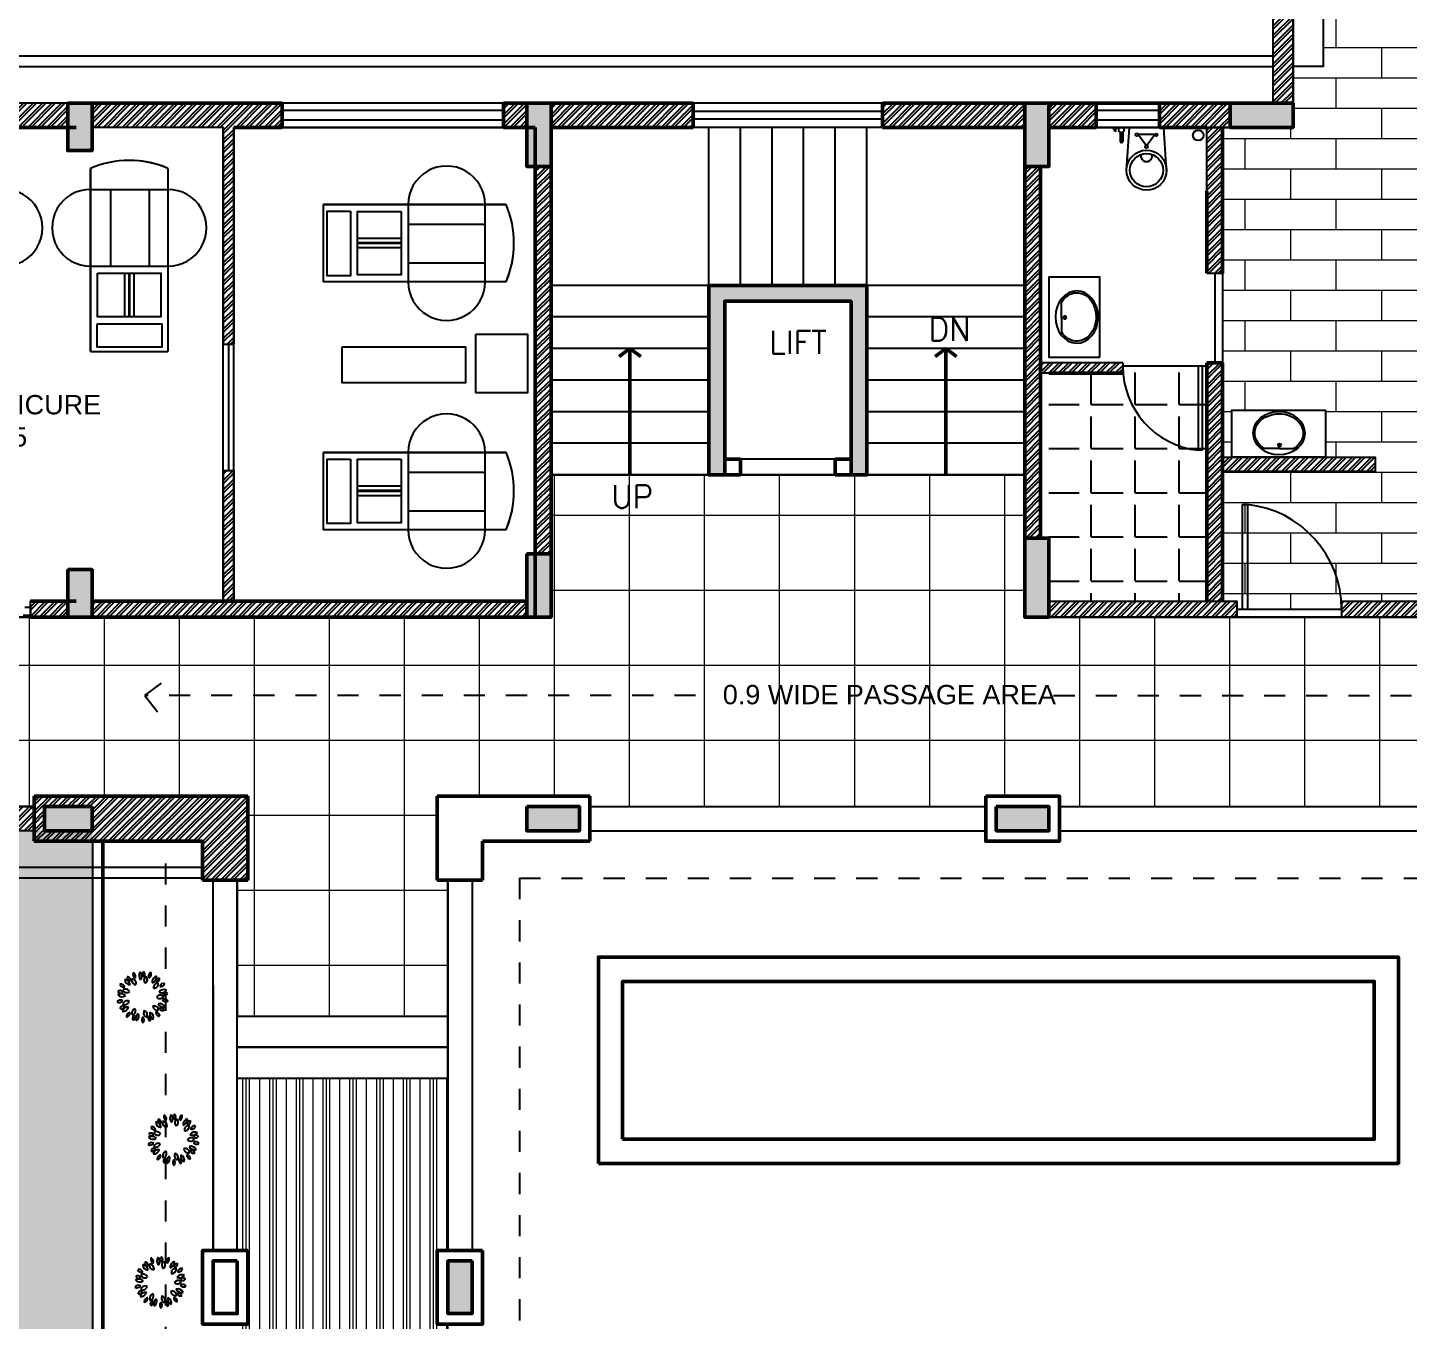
# Model space of a CAD drawing. Header units: millimetres. Extents: x 1521 to 3683, y 1649 to 3322.
# Drawn here: x 1973.09 to 1979.64, y 1664.98 to 1671.12 of the extents above; entities that cross this region are included whole.
import ezdxf
from ezdxf.enums import TextEntityAlignment as Align

# ---------------------------------------------------------------- set-up
doc = ezdxf.new("R2010")
doc.units = ezdxf.units.MM
doc.header["$LTSCALE"] = 0.1
doc.linetypes.add('DASHED', pattern=[0.75, 0.5, -0.25])
doc.linetypes.add('DASHED2', pattern=[0.375, 0.25, -0.125])
for name, color, linetype in [('4', 6, 'Continuous'), ('HA', 74, 'Continuous'), ('toilet furniture', 37, 'Continuous')]:
    doc.layers.add(name, color=color, linetype=linetype)
for name, color, linetype, lineweight in [('COL', 1, 'Continuous', 50), ('plan wall', 7, 'Continuous', 25), ('WALL', 7, 'Continuous', 50), ('WIN', 8, 'Continuous', 25)]:
    doc.layers.add(name, color=color, linetype=linetype, lineweight=lineweight)
doc.styles.add('style3', font='simplex.shx')
doc.styles.add('WORKING', font='ARIALN.TTF')
pattern_1 = [(45, (1355.396708, 935.387266), (-0.0224506403, 0.0224506403), []), (45, (1355.396708, 935.40314), (-0.0224506403, 0.0224506403), [])]

# ---------------------------------------------------------------- blocks, each defined once
blk = doc.blocks.new('A$C5AF141BB')
at = {"layer": 'plan wall'}
for p, q in [((-2.675, -1.104), (-2.675, 0.813)), ((-2.675, 0.813), (-2.675, -1.104)), ((-2.675, 0.813), (-2.675, 0.496)), ((-2.675, 0.813), (-2.675, 0.396)), ((-1.864, 0.813), (-1.864, -1.104)), ((-2.675, 0.592), (-1.864, 0.592)), ((-2.465, 0.592), (-2.465, -0.213)), ((-2.06, 0.592), (-2.06, -0.213)), ((-2.675, 0.396), (-2.675, -0.604)), ((-2.675, -0.213), (-1.864, -0.213)), ((-2.32, -0.285), (-2.32, -0.742)), ((-2.275, -0.285), (-2.275, -0.742)), ((-2.27, -0.285), (-2.27, -0.742)), ((-2.265, -0.285), (-2.265, -0.742)), ((-2.22, -0.285), (-2.22, -0.742)), ((-2.675, -1.104), (-1.864, -1.104))]:
    blk.add_line(p, q, dxfattribs=at)
for points in [[(-2.603, -0.285), (-1.938, -0.285), (-1.938, -0.742), (-2.603, -0.742)], [(-2.605, -0.817), (-1.929, -0.817), (-1.929, -1.061), (-2.605, -1.061)]]:
    blk.add_lwpolyline(points, close=True, dxfattribs=at)
for centre, radius, start, end in [((-2.27, -0.131), 1.027, 66.7488, 113.2523), ((-2.27, -0.131), 1.027, 66.7477, 84.415), ((-2.675, 0.19), 0.403, 89.9668, 270), ((-1.864, 0.19), 0.403, 270, 90.0332)]:
    blk.add_arc(centre, radius, start, end, dxfattribs=at)
blk = doc.blocks.new('AH19E')
for centre, radius, start, end in [((-0.383, 0.235), 0.0753, 2.8639, 98.5782), ((-0.308, 0.327), 0.0887, 191.7015, 269.7406), ((-0.175, 0.372), 0.108, 170.709, 259.1064), ((-0.323, 0.269), 0.127, 358.6571, 71.1583), ((-0.166, 0.41), 0.0681, 163.4613, 255.4329), ((-0.236, 0.37), 0.059, 333.3115, 85.5828), ((-0.064, 0.342), 0.0926, 160.5035, 255.3285), ((-0.162, 0.29), 0.0835, 333.2488, 82.5832), ((-0.024, 0.446), 0.0887, 151.7015, 229.7406), ((-0.141, 0.423), 0.0753, 322.8639, 58.5782), ((0.106, 0.395), 0.108, 130.709, 219.1064), ((-0.073, 0.411), 0.127, 318.6571, 31.1583), ((0.137, 0.418), 0.0681, 123.4613, 215.4329), ((0.172, 0.3), 0.0926, 120.5035, 215.3285), ((0.058, 0.432), 0.059, 293.3115, 45.5828), ((0.064, 0.323), 0.0835, 293.2488, 42.5832), ((0.27, 0.354), 0.0887, 111.7015, 189.7406), ((0.165, 0.412), 0.0753, 282.8639, 18.5782), ((0.337, 0.231), 0.108, 90.709, 179.1064), ((0.21, 0.359), 0.127, 278.6571, 351.1583), ((0.375, 0.229), 0.0681, 83.4613, 175.4329), ((0.324, 0.291), 0.059, 253.3115, 5.5828), ((-0.447, -0.065), 0.0753, 42.8639, 138.5782), ((-0.423, 0), 0.127, 38.6571, 111.1583), ((-0.377, 0.174), 0.108, 210.709, 299.1064), ((-0.422, 0.133), 0.059, 13.3115, 125.5828), ((-0.393, 0.208), 0.0681, 203.4613, 295.4329), ((-0.313, 0.119), 0.0835, 13.2488, 122.5832), ((-0.271, 0.222), 0.0926, 200.5035, 295.3285), ((0.326, 0.116), 0.0926, 80.5035, 175.3285), ((0.258, 0.204), 0.0835, 253.2488, 2.5832), ((0.408, -0.042), 0.108, 50.709, 139.1064), ((0.393, 0.137), 0.127, 238.6571, 311.1583), ((0.435, 0.095), 0.0887, 71.7015, 149.7406), ((0.393, 0.207), 0.0753, 242.8639, 338.5782), ((-0.449, 0.054), 0.0887, 231.7015, 309.7406), ((-0.411, -0.168), 0.059, 53.3115, 165.5828), ((-0.438, -0.092), 0.0681, 243.4613, 335.4329), ((-0.327, -0.271), 0.127, 78.6571, 151.1583), ((-0.403, -0.108), 0.108, 250.709, 339.1064), ((-0.319, -0.109), 0.0835, 53.2488, 162.5832), ((-0.353, -0.003), 0.0926, 240.5035, 335.3285), ((-0.382, -0.246), 0.0887, 271.7015, 349.7406), ((-0.304, -0.336), 0.0753, 82.8639, 178.5782), ((-0.178, -0.287), 0.0835, 93.2488, 202.5832), ((-0.272, -0.228), 0.0926, 280.5035, 15.3285), ((0.246, -0.225), 0.0835, 173.2488, 282.5832), ((0.172, -0.307), 0.0926, 0.5035, 95.3285), ((0.326, -0.124), 0.0926, 40.5035, 135.3285), ((0.33, -0.013), 0.0835, 213.2488, 322.5832), ((0.287, -0.298), 0.108, 10.709, 99.1064), ((0.39, -0.15), 0.127, 198.6571, 271.1583), ((0.396, -0.21), 0.0887, 31.7015, 109.7406), ((0.435, -0.097), 0.0753, 202.8639, 298.5782), ((0.436, -0.069), 0.0681, 43.4613, 135.4329), ((0.437, 0.012), 0.059, 213.3115, 325.5828), ((-0.21, -0.392), 0.059, 93.3115, 205.5828), ((-0.279, -0.351), 0.0681, 283.4613, 15.4329), ((-0.08, -0.417), 0.127, 118.6571, 191.1583), ((-0.243, -0.34), 0.108, 290.709, 19.1064), ((-0.019, -0.452), 0.0753, 122.8639, 218.5782), ((-0.137, -0.432), 0.0887, 311.7015, 29.7406), ((0.045, -0.333), 0.0835, 133.2488, 242.5832), ((-0.064, -0.348), 0.0926, 320.5035, 55.3285), ((0.088, -0.434), 0.059, 133.3115, 245.5828), ((0.009, -0.447), 0.0681, 323.4613, 55.4329), ((0.204, -0.369), 0.127, 158.6571, 231.1583), ((0.03, -0.415), 0.108, 330.709, 59.1064), ((0.272, -0.357), 0.0753, 162.8639, 258.5782), ((0.17, -0.418), 0.0887, 351.7015, 69.7406), ((0.343, -0.275), 0.059, 173.3115, 285.5828), ((0.291, -0.336), 0.0681, 3.4613, 95.4329)]:
    blk.add_arc(centre, radius, start, end)
blk = doc.blocks.new('FT3')
at = {"xscale": 84, "yscale": 84, "zscale": 9, "rotation": 210}
blk.add_blockref('AH19E', (-2.3, -2.6), dxfattribs=at)
blk = doc.blocks.new('TR6')
blk.add_blockref('FT3', (2.4, 1))
blk = doc.blocks.new('d')
for p, q in [((0.05, 1), (0.05, 0)), ((0.05, 1), (0.1, 1)), ((0.1, 1), (0.1, 0)), ((0, 0), (0.1, 0))]:
    blk.add_line(p, q)
at = {"linetype": 'DASHED2', "ltscale": 500}
blk.add_arc((-0.005, 0), 1.005, 359.9965, 83.9779, dxfattribs=at)
blk = doc.blocks.new('A$C6D011404')
at = {"layer": 'toilet furniture'}
for q in [(118, 64), (434, 64)]:
    blk.add_line((281, 64), q, dxfattribs=at)
for radius in [16.7, 11.9]:
    blk.add_circle((281, 99), radius, dxfattribs=at)
at = {"layer": 'toilet furniture', "extrusion": (0, 0, -1)}
blk.add_ellipse((276, 225), major_axis=(276, -2), ratio=0.815709, start_param=3.141593, end_param=9.424778, dxfattribs=at)
at = {"layer": 'toilet furniture'}
blk.add_open_spline([(118, 64), (58, 102), (22, 162), (20, 223), (20, 225), (20, 227), (20, 268), (36, 309), (113, 396), (192, 429), (355, 430), (435, 397), (529, 293), (543, 225), (505, 126), (475, 90), (434, 64)], degree=3, knots=[5.365258, 5.365258, 5.365258, 5.365258, 6.257078, 6.257078, 6.283185, 6.283185, 6.283185, 6.901165, 6.901165, 7.841015, 7.841015, 8.780865, 8.780865, 9.720714, 9.720714, 10.328696, 10.328696, 10.328696, 10.328696], dxfattribs=at)

msp = doc.modelspace()

# ---------------------------------------------------------------- hatches: boundary and pattern name
h = msp.add_hatch()
h.set_pattern_fill('STEEL', color=256, scale=0.01, style=0)
h.set_pattern_definition(pattern_1)
h.paths.add_polyline_path([(1981.7021, 1670.6448), (1981.5871, 1670.6448), (1981.5871, 1668.6198), (1981.7021, 1668.6198)])
h.paths.add_polyline_path([(1982.2238, 1670.7598), (1981.8871, 1670.7598), (1981.8871, 1670.6448), (1982.2238, 1670.6448)])
h.paths.add_polyline_path([(1983.7296, 1670.7598), (1983.5259, 1670.7598), (1983.5259, 1670.6448), (1983.7296, 1670.6448)])
h.paths.add_polyline_path([(1981.7021, 1671.7598), (1981.5871, 1671.7598), (1981.5871, 1670.7598), (1981.7021, 1670.7598)])
h.paths.add_polyline_path([(1979.0971, 1671.7598), (1979.0024, 1671.7598), (1979.0024, 1670.7598), (1979.0971, 1670.7598)])
h = msp.add_hatch()
h.set_pattern_fill('STEEL', color=256, scale=0.01, style=0)
h.set_pattern_definition(pattern_1)
h.paths.add_polyline_path([(1970.9671, 1670.7598), (1970.7596, 1670.7598), (1970.7596, 1670.6448), (1970.9671, 1670.6448)])
h.paths.add_polyline_path([(1971.0421, 1670.5348), (1970.9671, 1670.5348), (1970.9671, 1670.1444), (1971.01, 1670.1444), (1971.01, 1670.1444), (1971.01, 1670.1444), (1971.0421, 1670.1444)])
h.paths.add_polyline_path([(1971.5796, 1670.7598), (1971.0821, 1670.7598), (1971.0821, 1670.6448), (1971.5796, 1670.6448)])
h.paths.add_polyline_path([(1973.2771, 1670.7598), (1972.7796, 1670.7598), (1972.7796, 1670.6448), (1973.2771, 1670.6448)])
h = msp.add_hatch()
h.set_pattern_fill('STEEL', color=256, scale=0.01, style=0)
h.set_pattern_definition(pattern_1)
h.paths.add_polyline_path([(1974.2954, 1670.7598), (1973.3921, 1670.7598), (1973.3921, 1670.6448), (1974.0152, 1670.6448), (1974.0152, 1669.6158), (1974.0652, 1669.6158), (1974.0652, 1670.6448), (1974.2954, 1670.6448)])
h = msp.add_hatch()
h.set_pattern_fill('STEEL', color=256, scale=0.01, style=0)
h.set_pattern_definition(pattern_1)
h.paths.add_polyline_path([(1975.4571, 1670.7598), (1975.3471, 1670.7598), (1975.3471, 1670.6448), (1975.4571, 1670.6448)])
h = msp.add_hatch()
h.set_pattern_fill('STEEL', color=256, scale=0.01, style=0)
h.set_pattern_definition(pattern_1)
h.paths.add_polyline_path([(1976.2471, 1670.7598), (1976.1596, 1670.7598), (1975.5721, 1670.7598), (1975.5721, 1670.6448), (1976.2471, 1670.6448)])
h.paths.add_polyline_path([(1977.8221, 1670.7598), (1977.1471, 1670.7598), (1977.1471, 1670.6448), (1977.8221, 1670.6448)])
h.paths.add_polyline_path([(1978.1621, 1670.7598), (1977.9371, 1670.7598), (1977.9371, 1670.6448), (1978.0738, 1670.6448), (1978.0738, 1670.6449), (1978.1621, 1670.6449)])
h.paths.add_polyline_path([(1978.7971, 1670.7598), (1978.4621, 1670.7598), (1978.4621, 1670.6449), (1978.7971, 1670.6449)])
h.paths.add_polyline_path([(1978.7621, 1670.6448), (1978.6871, 1670.6448), (1978.6871, 1669.9525), (1978.7621, 1669.9525)])
h.paths.add_polyline_path([(1977.8971, 1670.4598), (1977.8221, 1670.4598), (1977.8221, 1669.7448), (1977.8221, 1668.6948), (1977.8971, 1668.6948)])
h.paths.add_polyline_path([(1978.2875, 1669.5111), (1978.2875, 1669.5111), (1978.2875, 1669.5112), (1978.2875, 1669.5275), (1977.8971, 1669.5275), (1977.8971, 1669.4777), (1977.9371, 1669.4777), (1978.2875, 1669.4777), (1978.2875, 1669.5111)])
h.paths.add_polyline_path([(1978.7621, 1669.5277), (1978.6871, 1669.5277), (1978.6871, 1668.3948), (1978.7621, 1668.3948)])
h.paths.add_polyline_path([(1978.8299, 1668.3948), (1977.9371, 1668.3948), (1977.9371, 1668.3198), (1978.8299, 1668.3198)])
h.paths.add_polyline_path([(1979.4865, 1669.0793), (1978.7621, 1669.0793), (1978.7621, 1669.0111), (1979.4865, 1669.0111)])
h.paths.add_polyline_path([(1981.0516, 1668.3948), (1981.0516, 1668.3198), (1981.5871, 1668.3198), (1981.5871, 1668.3948)])
h.paths.add_polyline_path([(1979.7556, 1668.3198), (1979.7556, 1668.3948), (1979.3272, 1668.3948), (1979.3272, 1668.3198)])
h = msp.add_hatch()
h.set_pattern_fill('STEEL', color=256, scale=0.01, style=0)
h.set_pattern_definition(pattern_1)
h.paths.add_polyline_path([(1975.4571, 1668.3948), (1973.3921, 1668.3948), (1973.3921, 1668.3198), (1975.4571, 1668.3198)])
h.paths.add_polyline_path([(1974.0652, 1669.0158), (1974.0152, 1669.0158), (1974.0152, 1668.3948), (1974.0652, 1668.3948)])
h.paths.add_polyline_path([(1975.5721, 1670.4598), (1975.4971, 1670.4598), (1975.4971, 1668.6198), (1975.5721, 1668.6198), (1975.5721, 1668.9948)])
h = msp.add_hatch()
h.set_pattern_fill('ANGLE', color=253, scale=0.03, angle=-90, style=0)
h.set_pattern_definition([(90, (1385.52951, 833.85324), (0.20955, 0), [0.1524, -0.05715]), (1e-14, (1385.52951, 833.85324), (0, -0.20955), [0.1524, -0.05715])])
h.paths.add_polyline_path([(1977.9371, 1668.3948), (1977.9371, 1669.4777), (1978.2875, 1669.4777), (1978.2875, 1669.5112), (1978.6871, 1669.5112), (1978.6871, 1668.3948)])
at = {"lineweight": 0}
h = msp.add_hatch(dxfattribs=at)
h.set_pattern_fill('NET', color=9, scale=0.11224, style=0)
h.set_pattern_definition([(0, (316.00692, 94.0365), (0, 0.35636287), []), (90, (316.00692, 94.0365), (-0.35636287, 0), [])])
h.paths.add_polyline_path([(1971.0421, 1668.3198), (1971.0421, 1668.2766), (1971.0331, 1668.2766), (1971.0331, 1668.2358), (1971.0086, 1668.2358), (1971.0086, 1667.5557), (1971.0195, 1667.5557), (1971.0195, 1667.5421), (1971.0331, 1667.5421), (1971.0331, 1667.5149), (1971.0421, 1667.5149), (1971.0421, 1667.4698), (1971.2421, 1667.4698), (1971.2421, 1667.4198), (1973.1171, 1667.4198), (1973.1171, 1667.4698), (1974.1321, 1667.4698), (1974.1321, 1667.0698), (1974.0821, 1667.0698), (1974.0821, 1666.4251), (1975.0821, 1666.4251), (1975.0821, 1667.0698), (1975.0321, 1667.0698), (1975.0321, 1667.4698), (1975.7571, 1667.4698), (1975.7571, 1667.4198), (1977.6371, 1667.4198), (1977.6371, 1667.4698), (1977.9871, 1667.4698), (1977.9871, 1667.4198), (1979.9621, 1667.4198), (1979.9621, 1667.4698), (1980.3621, 1667.4698), (1980.3621, 1667.1198), (1980.3121, 1667.1198), (1980.3121, 1665.3123), (1980.3621, 1665.3123), (1980.3621, 1664.9623), (1980.3121, 1664.9623), (1980.3121, 1662.9548), (1980.3621, 1662.9548), (1980.3621, 1662.1398), (1979.9621, 1662.1398), (1979.9621, 1662.1898), (1979.0635, 1662.1898), (1979.0635, 1661.1898), (1979.9621, 1661.1898), (1979.9621, 1661.2398), (1980.3621, 1661.2398), (1980.3621, 1660.1523), (1980.3121, 1660.1523), (1980.3121, 1658.8498), (1980.3621, 1658.8498), (1980.3621, 1658.5248), (1980.3121, 1658.5248), (1980.3121, 1657.9948), (1980.8746, 1657.9948), (1980.8746, 1658.0323), (1981.0246, 1658.0323), (1981.0246, 1657.9948), (1981.5871, 1657.9948), (1981.5871, 1658.0363), (1981.6447, 1658.0363), (1981.6447, 1658.5335), (1981.5871, 1658.5335), (1981.5871, 1668.3198), (1977.8221, 1668.3198), (1977.8221, 1668.9948), (1975.5721, 1668.9948), (1975.5721, 1668.3198)])
h = msp.add_hatch()
h.set_pattern_fill('STEEL', color=256, scale=0.01, style=0)
h.set_pattern_definition(pattern_1)
h.paths.add_polyline_path([(1969.4671, 1667.9448), (1969.3521, 1667.9448), (1969.3521, 1667.5298), (1969.4671, 1667.5298)])
h.paths.add_polyline_path([(1970.9671, 1667.4198), (1970.6762, 1667.4198, -0.000135), (1970.6759, 1667.418, -0.000621), (1970.6757, 1667.4182, -0.014439), (1970.6714, 1667.4198), (1969.4671, 1667.4198), (1969.4671, 1667.3048), (1970.9671, 1667.3048)])
h.paths.add_polyline_path([(1973.1171, 1667.4198), (1971.2421, 1667.4198), (1971.2421, 1667.3048), (1973.1171, 1667.3048)])
h.paths.add_polyline_path([(1971.0421, 1667.5149), (1971.0046, 1667.5149), (1970.9923, 1667.5149), (1970.9671, 1667.5149), (1970.9671, 1667.4198), (1971.0421, 1667.4198)])
h.paths.add_polyline_path([(1971.0046, 1668.3198), (1970.9671, 1668.3198), (1970.9671, 1668.2766), (1971.0046, 1668.2766)])
h.paths.add_polyline_path([(1971.0421, 1668.3198), (1971.0046, 1668.3198), (1971.0046, 1668.2766), (1971.0421, 1668.2766)])
h.paths.add_polyline_path([(1973.2771, 1668.3948), (1973.0997, 1668.3948), (1973.0997, 1668.3198), (1973.2771, 1668.3198)])
h = msp.add_hatch()
h.set_pattern_fill('STEEL', color=256, scale=0.01, style=0)
h.set_pattern_definition(pattern_1)
h.paths.add_polyline_path([(1974.1321, 1667.4698), (1973.1171, 1667.4698), (1973.1171, 1667.4198), (1973.1171, 1667.3048), (1973.1671, 1667.3048), (1973.1671, 1667.4198), (1973.3921, 1667.4198), (1973.3921, 1667.3048), (1973.3921, 1667.2548), (1973.9171, 1667.2548), (1973.9171, 1667.0698), (1974.1321, 1667.0698)])
h.paths.add_polyline_path([(1973.3921, 1667.3048), (1973.1171, 1667.3048), (1973.1171, 1667.2548), (1973.3921, 1667.2548)], flags=17)
h = msp.add_hatch()
h.set_pattern_fill('GRASS', color=3, scale=0.00625, style=0)
h.set_pattern_definition([(90, (979.81563, 930.92431), (-0.112253125, 0.112253125), [0.029765625, -0.194740625]), (45, (979.81563, 930.92431), (-0.112253202, 0.112253202), [0.029765625, -0.128984375]), (135, (979.81563, 930.92431), (-0.112253202, -0.112253202), [0.029765625, -0.128984375])])
h.paths.add_polyline_path([(1977.1203, 1660.4818), (1977.1203, 1658.0748), (1980.1471, 1658.0748), (1980.1471, 1658.8498), (1980.1971, 1658.8498), (1980.1971, 1660.1523), (1980.1471, 1660.1523), (1980.1471, 1660.4818)])
h.paths.add_polyline_path([(1975.762, 1658.0748), (1975.762, 1660.4818), (1973.3962, 1660.4818), (1973.3921, 1667.3048), (1970.9671, 1667.3048), (1970.9671, 1658.0748)])
h = msp.add_hatch(dxfattribs=at)
h.set_pattern_fill('PLASTI', color=33, scale=0.02, angle=90, style=0)
h.set_pattern_definition([(90, (1355.39671, 935.38727), (-0.127, 0), []), (90, (1355.38083, 935.38727), (-0.127, 0), []), (90, (1355.36496, 935.38727), (-0.127, 0), []), (90, (1355.31733, 935.38727), (-0.127, 0), [])])
h.paths.add_polyline_path([(1975.0821, 1666.128), (1974.0821, 1666.128), (1974.0821, 1665.3123), (1974.1321, 1665.3123), (1974.1321, 1664.9623), (1974.0821, 1664.9623), (1974.0821, 1662.4898), (1974.1321, 1662.4898), (1974.1321, 1662.1398), (1974.0821, 1662.1398), (1974.0821, 1661.3748), (1974.1321, 1661.3748), (1974.1321, 1661.2398), (1978.7062, 1661.2398), (1978.7062, 1662.1898), (1977.7471, 1662.1898), (1977.7471, 1662.1398), (1977.3971, 1662.1398), (1977.3971, 1662.1898), (1975.3821, 1662.1898), (1975.3821, 1662.1398), (1975.0321, 1662.1398), (1975.0321, 1662.4898), (1975.0821, 1662.4898), (1975.0821, 1664.9623), (1975.0321, 1664.9623), (1975.0321, 1665.3123), (1975.0821, 1665.3123)])
at = {"layer": 'COL'}
h = msp.add_hatch(color=256, dxfattribs=at)
h.paths.add_polyline_path([(1980.3121, 1662.9048), (1980.3121, 1662.6548), (1980.1971, 1662.6548), (1980.1971, 1662.9048)])
h.paths.add_polyline_path([(1975.1971, 1665.2623), (1975.1971, 1665.0123), (1975.0821, 1665.0123), (1975.0821, 1665.2623)])
h.paths.add_polyline_path([(1975.0821, 1662.3048), (1975.3321, 1662.3048), (1975.3321, 1662.1898), (1975.0821, 1662.1898)])
h.paths.add_polyline_path([(1977.4471, 1662.3048), (1977.6971, 1662.3048), (1977.6971, 1662.1898), (1977.4471, 1662.1898)])
h.paths.add_polyline_path([(1980.3121, 1667.4198), (1980.3121, 1667.1698), (1980.1971, 1667.1698), (1980.1971, 1667.4198)])
h.paths.add_polyline_path([(1975.4571, 1667.4198), (1975.7071, 1667.4198), (1975.7071, 1667.3048), (1975.4571, 1667.3048)])
h.paths.add_polyline_path([(1977.6871, 1667.4198), (1977.9371, 1667.4198), (1977.9371, 1667.3048), (1977.6871, 1667.3048)])
h.paths.add_polyline_path([(1980.3121, 1665.2623), (1980.3121, 1665.0123), (1980.1971, 1665.0123), (1980.1971, 1665.2623)])
h.paths.add_polyline_path([(1981.5871, 1662.7698), (1981.8871, 1662.7698), (1981.8871, 1662.6548), (1981.5871, 1662.6548)])
h.paths.add_polyline_path([(1981.7021, 1668.6198), (1981.7021, 1668.3198), (1981.5871, 1668.3198), (1981.5871, 1668.6198)])
h.paths.add_polyline_path([(1983.7271, 1670.7598), (1984.0271, 1670.7598), (1984.0271, 1670.6448), (1983.7271, 1670.6448)])
h.paths.add_polyline_path([(1981.5871, 1670.7598), (1981.8871, 1670.7598), (1981.8871, 1670.6448), (1981.5871, 1670.6448)])
h.paths.add_polyline_path([(1983.6521, 1662.7698), (1984.0271, 1662.7698), (1984.0271, 1662.6548), (1983.6521, 1662.6548)])
h.paths.add_polyline_path([(1984.0271, 1660.3848), (1984.0271, 1660.2698), (1983.6521, 1660.2698), (1983.6521, 1660.3848)])
h.paths.add_polyline_path([(1984.0271, 1665.1948), (1984.0271, 1665.0798), (1983.6521, 1665.0798), (1983.6521, 1665.1948)])
h.paths.add_polyline_path([(1977.8221, 1668.6948), (1977.9371, 1668.6948), (1977.9371, 1668.3198), (1977.8221, 1668.3198)])
edge = h.paths.add_edge_path()
edge.add_line((1984.0271, 1667.3048), (1983.6521, 1667.3048))
edge.add_line((1983.6521, 1667.3048), (1983.6521, 1667.4198))
edge.add_line((1983.6521, 1667.4198), (1984.0271, 1667.4198))
h.paths.add_polyline_path([(1981.8871, 1667.4198), (1981.8871, 1667.3048), (1981.5871, 1667.3048), (1981.5871, 1667.4198)])
h.paths.add_polyline_path([(1979.0971, 1670.7598), (1979.0971, 1670.6448), (1978.7971, 1670.6448), (1978.7971, 1670.7598)])
h.paths.add_polyline_path([(1977.8221, 1670.7598), (1977.9371, 1670.7598), (1977.9371, 1670.4598), (1977.8221, 1670.4598)])
h.paths.add_polyline_path([(1975.4571, 1670.7598), (1975.5721, 1670.7598), (1975.5721, 1670.4598), (1975.4571, 1670.4598)])
h.paths.add_polyline_path([(1980.3121, 1656.1548), (1980.1971, 1656.1548), (1980.1971, 1656.3798), (1980.3121, 1656.3798)])
h.paths.add_polyline_path([(1983.7521, 1658.6948), (1984.0271, 1658.6948), (1984.0271, 1658.5798), (1983.7521, 1658.5798)])
h.paths.add_polyline_path([(1970.9671, 1668.5448), (1971.0821, 1668.5448), (1971.0821, 1668.3198), (1970.9671, 1668.3198)])
h.paths.add_polyline_path([(1983.8021, 1656.1548), (1983.8021, 1656.2698), (1984.0271, 1656.2698), (1984.0271, 1656.1548)])
h.paths.add_polyline_path([(1973.2771, 1668.5448), (1973.3921, 1668.5448), (1973.3921, 1668.3198), (1973.2771, 1668.3198)])
h.paths.add_polyline_path([(1973.2771, 1670.7598), (1973.3921, 1670.7598), (1973.3921, 1670.5348), (1973.2771, 1670.5348)])
h.paths.add_polyline_path([(1970.9671, 1670.7598), (1971.0821, 1670.7598), (1971.0821, 1670.5348), (1970.9671, 1670.5348)])
h.paths.add_polyline_path([(1981.7021, 1656.1548), (1981.5871, 1656.1548), (1981.5871, 1656.3798), (1981.7021, 1656.3798)])
h.paths.add_polyline_path([(1981.8121, 1658.6948), (1981.8121, 1658.5798), (1981.5871, 1658.5798), (1981.5871, 1658.6948)])
h.paths.add_polyline_path([(1971.1921, 1667.4198), (1971.1921, 1667.3048), (1970.9671, 1667.3048), (1970.9671, 1667.4198)])
h.paths.add_polyline_path([(1969.3521, 1667.5298), (1969.4671, 1667.5298), (1969.4671, 1667.3048), (1969.3521, 1667.3048)])
h.paths.add_polyline_path([(1969.3521, 1670.7598), (1969.4671, 1670.7598), (1969.4671, 1670.5348), (1969.3521, 1670.5348)])
h.paths.add_polyline_path([(1973.3921, 1667.4198), (1973.3921, 1667.3048), (1973.1671, 1667.3048), (1973.1671, 1667.4198)])
h.paths.add_polyline_path([(1976.9971, 1668.9948), (1976.9971, 1669.8198), (1976.3971, 1669.8198), (1976.3971, 1668.9948), (1976.3221, 1668.9948), (1976.3221, 1669.8948), (1977.0721, 1669.8948), (1977.0721, 1668.9948)])
h.paths.add_polyline_path([(1981.5871, 1665.1948), (1981.8871, 1665.1948), (1981.8871, 1665.0798), (1981.5871, 1665.0798)])
h.paths.add_polyline_path([(1981.8871, 1660.3848), (1981.8871, 1660.2698), (1981.5871, 1660.2698), (1981.5871, 1660.3848)])
h.paths.add_polyline_path([(1980.3121, 1658.5748), (1980.1971, 1658.5748), (1980.1971, 1658.7998), (1980.3121, 1658.7998)])
h.paths.add_polyline_path([(1980.3121, 1660.4523), (1980.3121, 1660.2023), (1980.1971, 1660.2023), (1980.1971, 1660.4523)])
h.paths.add_polyline_path([(1975.4571, 1668.6198), (1975.5721, 1668.6198), (1975.5721, 1668.3198), (1975.4571, 1668.3198)])
at = {"layer": 'WIN', "lineweight": 0}
h = msp.add_hatch(dxfattribs=at)
h.set_pattern_fill('AR-BRSTD', color=9, scale=0.002127, style=0)
h.set_pattern_definition([(0, (316.00692, 14.58098), (0, 0.144063629), []), (90, (316.00692, 14.58098), (-0.216068436, 0.14406363), [0.14406363, -0.14406363])])
h.paths.add_polyline_path([(1979.6917, 1669.4095), (1979.6917, 1670.5664), (1980.9291, 1670.5664), (1980.9291, 1669.4095)])
h.paths.add_polyline_path([(1981.1139, 1670.1999), (1981.1139, 1670.3994), (1981.3132, 1670.3994), (1981.3132, 1670.1999)])
edge = h.paths.add_edge_path()
edge.add_arc((1980.9593, 1671.3894), 0.1364, 0, 360)
h.paths.add_polyline_path([(1978.8052, 1669.0793), (1978.8052, 1669.3021), (1979.2514, 1669.3021), (1979.2514, 1669.0793), (1979.4865, 1669.0793), (1979.4865, 1669.0111), (1978.7621, 1669.0111), (1978.7621, 1668.3948), (1978.8299, 1668.3948), (1978.8299, 1668.3573), (1979.3272, 1668.3573), (1979.3272, 1668.3948), (1979.923, 1668.3948), (1979.923, 1668.6198), (1981.0516, 1668.6198), (1981.0516, 1668.3948), (1981.5871, 1668.3948), (1981.5871, 1671.6668), (1980.2159, 1671.6668), (1980.2159, 1671.3072), (1979.2399, 1671.3072), (1979.2399, 1670.9339), (1979.0971, 1670.9339), (1979.0971, 1670.6448), (1978.7621, 1670.6448), (1978.7621, 1669.0793)])
h.paths.add_polyline_path([(1981.1273, 1671.0289), (1981.1273, 1671.1314), (1981.2804, 1671.3077), (1981.4154, 1671.1454), (1981.3725, 1671.0164), (1981.2457, 1670.9587)])

# ---------------------------------------------------------------- linework, layer by layer
for p, q in [((1979.0024, 1670.7598), (1979.0024, 1671.7598)), ((1979.0971, 1670.7598), (1979.0971, 1671.7598)), ((1973.2771, 1670.7598), (1972.7796, 1670.7598)), ((1974.0152, 1670.6448), (1973.3921, 1670.6448)), ((1974.0152, 1670.6448), (1974.0152, 1669.6158)), ((1974.0652, 1670.6448), (1974.0652, 1669.6158)), ((1978.7971, 1670.6448), (1977.9371, 1670.6448)), ((1978.0738, 1670.6449), (1978.7971, 1670.6449)), ((1978.0871, 1670.6448), (1978.6871, 1670.6448)), ((1978.6871, 1669.9525), (1978.6871, 1670.6448)), ((1978.6871, 1669.9525), (1978.7621, 1669.9525)), ((1978.7246, 1669.9525), (1978.7246, 1669.5277)), ((1974.0152, 1669.6158), (1974.0652, 1669.6158)), ((1974.0402, 1669.6158), (1974.0402, 1669.0158)), ((1978.2875, 1669.5275), (1977.8971, 1669.5275)), ((1977.9371, 1669.4777), (1977.8971, 1669.4777)), ((1978.2875, 1669.5275), (1978.2875, 1669.4777)), ((1978.6471, 1669.5112), (1978.2875, 1669.5112)), ((1974.0152, 1669.0158), (1974.0152, 1668.3948)), ((1974.0152, 1669.0158), (1974.0652, 1669.0158)), ((1974.0652, 1669.0158), (1974.0652, 1668.3948)), ((1973.0997, 1668.3198), (1973.0997, 1668.3948)), ((1978.8299, 1668.3948), (1978.8299, 1668.3198)), ((1978.8796, 1668.3573), (1979.3272, 1668.3573)), ((1979.3272, 1668.3948), (1979.3272, 1668.3198)), ((1977.9371, 1668.3198), (1981.0093, 1668.3198)), ((1973.3962, 1660.4818), (1973.3962, 1667.2548))]:
    msp.add_line(p, q)
at = {"lineweight": 25}
msp.add_line((1978.3489, 1670.6129), (1978.3489, 1670.6084), dxfattribs=at)
at = {"linetype": 'DASHED2'}
for p, q in [((1973.6434, 1667.9472), (1973.7219, 1668.0058)), ((1976.2582, 1667.9472), (1973.6434, 1667.9472)), ((1973.6434, 1667.9472), (1973.7023, 1667.869)), ((1977.9594, 1667.9472), (1980.5742, 1667.9472))]:
    msp.add_line(p, q, dxfattribs=at)
for points in [[(1978.7621, 1670.6448), (1978.7621, 1669.0793), (1979.4865, 1669.0793), (1979.4865, 1669.0111), (1978.7621, 1669.0111), (1978.7621, 1668.3948), (1978.8299, 1668.3948), (1978.8299, 1668.3573), (1979.3272, 1668.3573), (1979.3272, 1668.3948), (1979.923, 1668.3948), (1979.923, 1668.6198), (1981.0516, 1668.6198), (1981.0516, 1668.3948), (1981.5871, 1668.3948), (1981.5871, 1671.6668), (1979.0971, 1671.6668), (1979.0971, 1670.6448), (1978.7621, 1670.6448)], [(1973.0725, 1668.3675), (1973.0997, 1668.3675), (1973.0997, 1668.3948), (1973.2771, 1668.3948), (1973.2771, 1668.5448), (1973.3921, 1668.5448), (1973.3921, 1668.3948), (1974.0152, 1668.3948), (1974.0152, 1669.0158), (1974.0152, 1670.6448), (1973.3921, 1670.6448), (1973.3921, 1670.5348), (1973.2771, 1670.5348), (1973.2771, 1670.6448), (1971.0821, 1670.6448)], [(1974.0652, 1670.6448), (1975.4571, 1670.6448), (1975.4571, 1670.4598), (1975.4971, 1670.4598), (1975.4971, 1668.6198), (1975.4571, 1668.6198), (1975.4571, 1668.3948), (1974.0652, 1668.3948), (1974.0652, 1670.6448)], [(1981.5871, 1658.5335), (1981.5871, 1668.3198), (1977.8221, 1668.3198), (1977.8221, 1668.9948), (1975.5721, 1668.9948), (1975.5721, 1668.3198), (1971.0421, 1668.3198), (1971.0421, 1668.2766), (1971.0331, 1668.2766)], [(1971.0421, 1668.3198), (1975.5721, 1668.3198), (1975.5721, 1668.9948), (1977.8221, 1668.9948), (1977.8221, 1668.3198), (1978.8299, 1668.3198)], [(1975.5721, 1668.3198), (1975.5721, 1668.9948)], [(1973.0725, 1668.3675), (1973.0997, 1668.3675), (1973.0997, 1668.3267), (1973.0644, 1668.3267)], [(1971.2421, 1667.4198), (1973.1171, 1667.4198), (1973.1171, 1667.4698), (1974.1321, 1667.4698), (1974.1321, 1667.0698), (1974.0821, 1667.0698), (1974.0821, 1666.4251), (1975.0821, 1666.4251), (1975.0821, 1667.0698), (1975.0321, 1667.0698), (1975.0321, 1667.4698), (1975.7571, 1667.4698), (1975.7571, 1667.4198), (1977.6371, 1667.4198), (1977.6371, 1667.4698), (1977.9871, 1667.4698), (1977.9871, 1667.4198), (1979.9621, 1667.4198)], [(1979.9621, 1662.1898), (1977.7471, 1662.1898), (1977.7471, 1662.1398), (1977.3971, 1662.1398), (1977.3971, 1662.1898), (1975.3821, 1662.1898), (1975.3821, 1662.1398), (1975.0321, 1662.1398), (1975.0321, 1662.4898), (1975.0821, 1662.4898), (1975.0821, 1664.9623), (1975.0321, 1664.9623), (1975.0321, 1665.3123), (1975.0821, 1665.3123), (1975.0821, 1667.0698), (1975.0321, 1667.0698), (1975.0321, 1667.4698), (1975.7571, 1667.4698), (1975.7571, 1667.4198), (1977.6371, 1667.4198), (1977.6371, 1667.4698), (1977.9871, 1667.4698), (1977.9871, 1667.4198), (1979.9621, 1667.4198)], [(1974.0821, 1666.4251), (1975.0821, 1666.4251), (1975.0821, 1665.3123), (1975.0321, 1665.3123), (1975.0321, 1664.9623)], [(1974.1321, 1664.9623), (1974.1321, 1665.3123), (1974.0821, 1665.3123), (1974.0821, 1666.4251)]]:
    msp.add_lwpolyline(points)
for points in [[(1979.0971, 1671.6668), (1979.2399, 1671.6668), (1979.2399, 1670.9339), (1979.0971, 1670.9339)], [(1978.1786, 1669.5533), (1978.1786, 1669.9335), (1977.9371, 1669.9335), (1977.9371, 1669.5533)], [(1974.5797, 1669.6031), (1975.1661, 1669.6031), (1975.1661, 1669.4314), (1974.5797, 1669.4314)], [(1975.2144, 1669.6636), (1975.4598, 1669.6636), (1975.4598, 1669.385), (1975.2144, 1669.385)], [(1979.2514, 1669.3021), (1979.2514, 1669.0793), (1978.8052, 1669.0793), (1978.8052, 1669.3021)], [(1978.7621, 1669.0111), (1978.7621, 1669.0793), (1979.4865, 1669.0793), (1979.4865, 1669.0111)]]:
    msp.add_lwpolyline(points, close=True)
at = {"color": 24}
for points in [[(1974.0821, 1666.4251), (1975.0821, 1666.4251), (1975.0821, 1666.2765), (1974.0821, 1666.2765)], [(1974.0821, 1666.2765), (1975.0821, 1666.2765), (1975.0821, 1666.128), (1974.0821, 1666.128)]]:
    msp.add_lwpolyline(points, close=True, dxfattribs=at)
at = {"layer": 'COL'}
for points in [[(1973.2771, 1670.7598), (1973.3921, 1670.7598), (1973.3921, 1670.5348), (1973.2771, 1670.5348)], [(1975.4571, 1670.7598), (1975.5721, 1670.7598), (1975.5721, 1670.4598), (1975.4571, 1670.4598)], [(1977.8221, 1670.7598), (1977.9371, 1670.7598), (1977.9371, 1670.4598), (1977.8221, 1670.4598)], [(1979.0971, 1670.7598), (1979.0971, 1670.6448), (1978.7971, 1670.6448), (1978.7971, 1670.7598)], [(1976.9971, 1668.9948), (1976.9971, 1669.8198), (1976.3971, 1669.8198), (1976.3971, 1668.9948), (1976.3221, 1668.9948), (1976.3221, 1669.8948), (1977.0721, 1669.8948), (1977.0721, 1668.9948)], [(1977.8221, 1668.6948), (1977.9371, 1668.6948), (1977.9371, 1668.3198), (1977.8221, 1668.3198)], [(1975.4571, 1668.6198), (1975.5721, 1668.6198), (1975.5721, 1668.3198), (1975.4571, 1668.3198)], [(1973.2771, 1668.5448), (1973.3921, 1668.5448), (1973.3921, 1668.3198), (1973.2771, 1668.3198)], [(1973.3921, 1667.4198), (1973.3921, 1667.3048), (1973.1671, 1667.3048), (1973.1671, 1667.4198)], [(1975.4571, 1667.4198), (1975.7071, 1667.4198), (1975.7071, 1667.3048), (1975.4571, 1667.3048)], [(1975.4571, 1667.4198), (1975.7071, 1667.4198), (1975.7071, 1667.3048), (1975.4571, 1667.3048)], [(1977.6871, 1667.4198), (1977.9371, 1667.4198), (1977.9371, 1667.3048), (1977.6871, 1667.3048)], [(1977.6871, 1667.4198), (1977.9371, 1667.4198), (1977.9371, 1667.3048), (1977.6871, 1667.3048)], [(1974.0821, 1665.2623), (1974.0821, 1665.0123), (1973.9671, 1665.0123), (1973.9671, 1665.2623)], [(1975.1971, 1665.2623), (1975.1971, 1665.0123), (1975.0821, 1665.0123), (1975.0821, 1665.2623)]]:
    msp.add_lwpolyline(points, close=True, dxfattribs=at)
at = {"layer": 'plan wall'}
for p, q in [((1977.8971, 1670.6448), (1977.8971, 1670.6449)), ((1978.2587, 1670.6248), (1978.2381, 1670.6449)), ((1978.263, 1670.6449), (1978.2456, 1670.6249)), ((1978.2752, 1670.6215), (1978.2751, 1670.5785)), ((1978.2815, 1670.6199), (1978.2814, 1670.5734)), ((1978.2877, 1670.6215), (1978.2876, 1670.5785)), ((1978.3055, 1670.4419), (1978.3192, 1670.6449)), ((1978.4406, 1670.6106), (1978.3614, 1670.6108)), ((1978.3614, 1670.6108), (1978.4009, 1670.559)), ((1978.4009, 1670.559), (1978.4406, 1670.6106)), ((1978.4957, 1670.4414), (1978.483, 1670.6449)), ((1977.9371, 1668.3948), (1978.8299, 1668.3948)), ((1979.3257, 1668.3948), (1981.5871, 1668.3948))]:
    msp.add_line(p, q, dxfattribs=at)
msp.add_circle((1978.6461, 1670.6073), 0.025, dxfattribs=at)
for centre, major_axis, ratio, start_param, end_param in [((1978.2815, 1670.6324), (-0.0002, -0.0125), 0.999968, 3.157287497747048, 9.440472804926635), ((1978.355, 1670.6106), (-0.00022, -0.00645), 0.999964, 3.173921, 9.457106), ((1978.4471, 1670.6104), (-0.00104, 0.00637), 0.999965, -0.163951, 6.119234), ((1978.2814, 1670.5797), (-0.00027, 0.00624), 0.999966, 1.524714, 4.666306), ((1978.4006, 1670.4417), (-0.0004, 0.0951), 0.999966, -0.006354705291457, 6.276830601888128), ((1978.4006, 1670.4417), (-0.0017, -0.0788), 0.999966, 3.16012, 9.443305), ((1978.4009, 1670.5525), (-0.00022, -0.00645), 0.999964, 3.173959, 9.457144), ((1978.4008, 1670.5096), (-0.0003, -0.0272), 0.999965, 4.485347, 8.095194)]:
    msp.add_ellipse(centre, major_axis=major_axis, ratio=ratio, start_param=start_param, end_param=end_param, dxfattribs=at)
at = {"layer": 'WALL'}
for p, q in [((1974.2954, 1670.7598), (1973.3921, 1670.7598)), ((1974.2954, 1670.6448), (1974.2954, 1670.7598)), ((1975.3471, 1670.6448), (1975.3471, 1670.7598)), ((1975.3471, 1670.7598), (1975.3471, 1670.6448)), ((1975.3471, 1670.7598), (1976.1596, 1670.7598)), ((1976.1596, 1670.7598), (1976.2471, 1670.7598)), ((1976.2471, 1670.6448), (1976.2471, 1670.7598)), ((1977.1471, 1670.7598), (1978.8721, 1670.7598)), ((1977.1471, 1670.6448), (1977.1471, 1670.7598)), ((1978.1621, 1670.6448), (1978.1621, 1670.7598)), ((1978.4621, 1670.6448), (1978.4621, 1670.7598)), ((1978.8721, 1670.7598), (1979.0971, 1670.7598)), ((1973.3171, 1670.6448), (1972.7796, 1670.6448)), ((1974.0652, 1670.6448), (1974.2954, 1670.6448)), ((1975.3471, 1670.6448), (1975.4971, 1670.6448)), ((1975.4971, 1670.6448), (1975.4971, 1668.3198)), ((1975.5721, 1670.6448), (1975.5721, 1668.3198)), ((1975.5721, 1670.6448), (1976.2471, 1670.6448)), ((1977.8221, 1670.6448), (1977.1471, 1670.6448)), ((1977.8221, 1669.7448), (1977.8221, 1670.6448)), ((1977.9371, 1670.6448), (1978.1621, 1670.6448)), ((1978.4621, 1670.6448), (1978.6871, 1670.6448)), ((1978.7621, 1669.9525), (1978.7621, 1670.6449)), ((1978.8721, 1670.6448), (1979.0971, 1670.6448)), ((1977.8971, 1668.6948), (1977.8971, 1670.4598)), ((1978.6871, 1669.9525), (1978.6871, 1670.3425)), ((1977.8221, 1668.3198), (1977.8221, 1669.8448)), ((1977.8221, 1668.9198), (1977.8221, 1669.6698)), ((1977.8971, 1668.9198), (1977.8971, 1669.6698)), ((1975.9471, 1669.5948), (1975.8961, 1669.5573)), ((1975.9471, 1668.9948), (1975.9471, 1669.5948)), ((1975.9471, 1669.5948), (1975.9981, 1669.5573)), ((1977.4471, 1669.5948), (1977.3961, 1669.5573)), ((1977.4471, 1668.9948), (1977.4471, 1669.5948)), ((1977.4471, 1669.5948), (1977.4981, 1669.5573)), ((1978.2875, 1669.4777), (1977.9371, 1669.4777)), ((1978.6871, 1668.3948), (1978.6871, 1669.5277)), ((1978.7621, 1669.5277), (1978.6871, 1669.5277)), ((1978.7621, 1668.3948), (1978.7621, 1669.5277)), ((1976.4721, 1669.0698), (1976.4721, 1668.9948)), ((1976.9221, 1669.0698), (1976.9221, 1668.9948)), ((1973.0997, 1668.3948), (1973.3171, 1668.3948)), ((1973.0997, 1668.3948), (1973.3171, 1668.3948)), ((1974.8221, 1668.3948), (1973.3921, 1668.3948)), ((1973.3921, 1668.3948), (1975.4571, 1668.3948)), ((1973.9421, 1668.3948), (1973.9921, 1668.3948)), ((1974.0671, 1668.3948), (1974.2371, 1668.3948)), ((1974.0671, 1668.3948), (1974.2371, 1668.3948)), ((1973.0997, 1668.3198), (1973.2771, 1668.3198)), ((1975.5721, 1668.3198), (1973.3921, 1668.3198)), ((1975.4971, 1668.3198), (1975.5721, 1668.3198)), ((1977.8221, 1668.3198), (1977.9371, 1668.3198)), ((1977.8221, 1668.3198), (1977.9371, 1668.3198)), ((1973.1171, 1667.4698), (1974.1321, 1667.4698)), ((1973.1171, 1667.2548), (1973.1171, 1667.4698)), ((1974.1321, 1667.4698), (1974.1321, 1667.0698)), ((1975.7571, 1667.4698), (1975.0321, 1667.4698)), ((1975.0321, 1667.0698), (1975.0321, 1667.4698)), ((1975.7571, 1667.2548), (1975.7571, 1667.4698)), ((1973.9171, 1667.2548), (1973.1171, 1667.2548)), ((1973.4431, 1660.5287), (1973.4431, 1667.2548)), ((1973.9171, 1667.0698), (1973.9171, 1667.2548)), ((1975.2471, 1667.2548), (1975.7571, 1667.2548)), ((1975.2471, 1667.0698), (1975.2471, 1667.2548)), ((1974.1321, 1667.0698), (1973.9171, 1667.0698)), ((1975.2471, 1667.0698), (1975.0321, 1667.0698))]:
    msp.add_line(p, q, dxfattribs=at)
for points in [[(1976.4721, 1668.9948), (1976.3221, 1668.9948), (1976.3221, 1669.8948), (1977.0721, 1669.8948), (1977.0721, 1668.9948), (1976.9221, 1668.9948)], [(1976.4721, 1669.0698), (1976.3971, 1669.0698), (1976.3971, 1669.8198), (1976.9971, 1669.8198), (1976.9971, 1669.0698), (1976.9221, 1669.0698)]]:
    msp.add_lwpolyline(points, dxfattribs=at)
for points in [[(1977.6371, 1667.4698), (1977.9871, 1667.4698), (1977.9871, 1667.2548), (1977.6371, 1667.2548)], [(1975.7971, 1665.7248), (1979.5971, 1665.7248), (1979.5971, 1666.7048), (1975.7971, 1666.7048)], [(1975.9121, 1665.8398), (1979.4821, 1665.8398), (1979.4821, 1666.5898), (1975.9121, 1666.5898)], [(1974.1321, 1665.3123), (1974.1321, 1664.9623), (1973.9171, 1664.9623), (1973.9171, 1665.3123)], [(1975.2471, 1665.3123), (1975.2471, 1664.9623), (1975.0321, 1664.9623), (1975.0321, 1665.3123)]]:
    msp.add_lwpolyline(points, close=True, dxfattribs=at)
at = {"layer": 'WIN'}
for p, q in [((1969.1271, 1670.9848), (1979.0024, 1670.9848)), ((1969.1771, 1670.9348), (1979.0024, 1670.9348)), ((1979.0024, 1670.7598), (1979.0024, 1670.9348)), ((1975.3471, 1670.7598), (1974.2954, 1670.7598)), ((1975.3471, 1670.7248), (1974.2954, 1670.7248)), ((1977.1471, 1670.7598), (1976.2471, 1670.7598)), ((1977.1471, 1670.7198), (1976.2471, 1670.7198)), ((1978.4621, 1670.7598), (1978.1621, 1670.7598)), ((1978.4621, 1670.7248), (1978.1621, 1670.7248)), ((1975.3471, 1670.6798), (1974.2954, 1670.6798)), ((1977.1471, 1670.6848), (1976.2471, 1670.6848)), ((1978.4621, 1670.6798), (1978.1621, 1670.6798)), ((1975.3471, 1670.6448), (1974.2954, 1670.6448)), ((1977.1471, 1670.6448), (1976.2471, 1670.6448)), ((1976.3221, 1669.8948), (1976.3221, 1670.6448)), ((1976.4721, 1669.8948), (1976.4721, 1670.6448)), ((1976.6221, 1669.8948), (1976.6221, 1670.6448)), ((1976.7721, 1669.8948), (1976.7721, 1670.6448)), ((1976.9221, 1669.8948), (1976.9221, 1670.6448)), ((1977.0721, 1669.8948), (1977.0721, 1670.6448)), ((1978.4621, 1670.6448), (1978.1621, 1670.6448)), ((1976.3221, 1669.8948), (1975.5721, 1669.8948)), ((1977.8221, 1669.8948), (1976.3221, 1669.8948)), ((1976.3221, 1669.7448), (1975.5721, 1669.7448)), ((1977.8221, 1669.7448), (1977.0721, 1669.7448)), ((1976.3221, 1669.5948), (1975.5721, 1669.5948)), ((1977.8221, 1669.5948), (1977.0721, 1669.5948)), ((1976.3221, 1669.4448), (1975.5721, 1669.4448)), ((1977.8221, 1669.4448), (1977.0721, 1669.4448)), ((1976.3221, 1669.2948), (1975.5721, 1669.2948)), ((1977.8221, 1669.2948), (1977.0721, 1669.2948)), ((1976.3221, 1669.1448), (1975.5721, 1669.1448)), ((1977.8221, 1669.1448), (1977.0721, 1669.1448)), ((1976.9221, 1669.0698), (1976.4721, 1669.0698)), ((1976.3221, 1668.9948), (1975.5721, 1668.9948)), ((1977.8221, 1668.9948), (1977.0721, 1668.9948)), ((1973.1171, 1667.4198), (1971.1921, 1667.4198)), ((1973.3921, 1667.4198), (1973.1671, 1667.4198)), ((1975.7571, 1667.4198), (1977.6371, 1667.4198)), ((1977.6871, 1667.4198), (1977.9371, 1667.4198)), ((1977.9871, 1667.4198), (1979.9621, 1667.4198)), ((1973.1171, 1667.3048), (1971.1921, 1667.3048)), ((1973.3921, 1667.3048), (1973.1671, 1667.3048)), ((1975.7571, 1667.3048), (1977.6371, 1667.3048)), ((1977.6871, 1667.3048), (1977.9371, 1667.3048)), ((1977.9871, 1667.3048), (1979.9621, 1667.3048)), ((1973.9171, 1667.1298), (1969.1771, 1667.1298)), ((1973.9171, 1667.0798), (1969.1271, 1667.0798)), ((1973.9671, 1665.3123), (1973.9671, 1667.0698)), ((1974.0821, 1665.3123), (1974.0821, 1667.0698)), ((1975.0821, 1667.0698), (1975.0821, 1665.3123)), ((1975.1971, 1667.0698), (1975.1971, 1665.3123)), ((1973.9671, 1666.5698), (1973.9671, 1665.3123))]:
    msp.add_line(p, q, dxfattribs=at)
at = {"layer": 'WIN', "linetype": 'DASHED'}
for p, q in [((1973.7421, 1660.8498), (1973.7421, 1667.2548)), ((1975.4221, 1667.0798), (1975.4221, 1662.5298)), ((1975.4221, 1667.0798), (1979.9721, 1667.0798))]:
    msp.add_line(p, q, dxfattribs=at)

# ---------------------------------------------------------------- block references
at = {"xscale": 0.4533198131007339, "yscale": 0.4533198131007339, "zscale": 0.4533198131007338}
for p in [(1973.8185, 1670.0821), (1974.5975, 1670.0821)]:
    msp.add_blockref('A$C5AF141BB', p, dxfattribs=at)
at = {"xscale": 0.4533198131007339, "yscale": 0.4533198131007339, "zscale": 0.4533198131007338, "rotation": 270}
for p in [(1974.9901, 1669.0663), (1974.9901, 1667.8892)]:
    msp.add_blockref('A$C5AF141BB', p, dxfattribs=at)
at = {"layer": 'HA', "xscale": 0.0029259580398957, "yscale": 0.0029259580396683, "zscale": 0.0029259580397198}
for p in [(1973.6314, 1666.5197), (1973.7781, 1665.8427), (1973.7163, 1665.1652)]:
    msp.add_blockref('TR6', p, dxfattribs=at)
at = {"layer": 'plan wall'}
for name, p, xscale, yscale, zscale, rotation in [('A$C6D011404', (1977.9681, 1669.8688), 0.0004499816906335, 0.0004500122070112, 0.00045, 269.9961142152919), ('d', (1978.6871, 1669.5112), 0.3995506868434306, 0.3995507202148474, 0.3995507301424014, 180.0213210262888), ('A$C6D011404', (1978.9057, 1669.0918), 0.0004499816906335, 0.0004500122067839, 0.00045, 359.9961142152919), ('d', (1978.8299, 1668.3573), 0.4972713632336295, 0.4972713317870329, 0.4972713449530568, 0.003502180987110201)]:
    msp.add_blockref(name, p, dxfattribs=dict(at, xscale=xscale, yscale=yscale, zscale=zscale, rotation=rotation))

# ---------------------------------------------------------------- texts
at = {"ltscale": 0.2, "char_height": 0.091816, "width": 2.429084, "attachment_point": 1, "style": 'WORKING'}
for s, insert in [('\\pi0.53156;{\\f@Arial Unicode MS|b0|i0|c0|p34;MANICURE,PEDICURE\\P\\pi0.87124;   2.97X2.25}', (1971.5214, 1669.3743)), ('{\\f@Arial Unicode MS|b0|i0|c0|p34; 0.9 WIDE PASSAGE AREA}', (1976.3524, 1667.9974))]:
    msp.add_mtext(s, dxfattribs=dict(at, insert=insert))
at = {"layer": '4', "style": 'style3'}
for s, p in [('DN', (1977.466, 1669.632)), ('LIFT', (1976.7457, 1669.5698)), ('UP', (1975.9577, 1668.8373))]:
    msp.add_text(s, height=0.10848, dxfattribs=at).set_placement(p, align=Align.CENTER)

doc.saveas('drawing.dxf')
